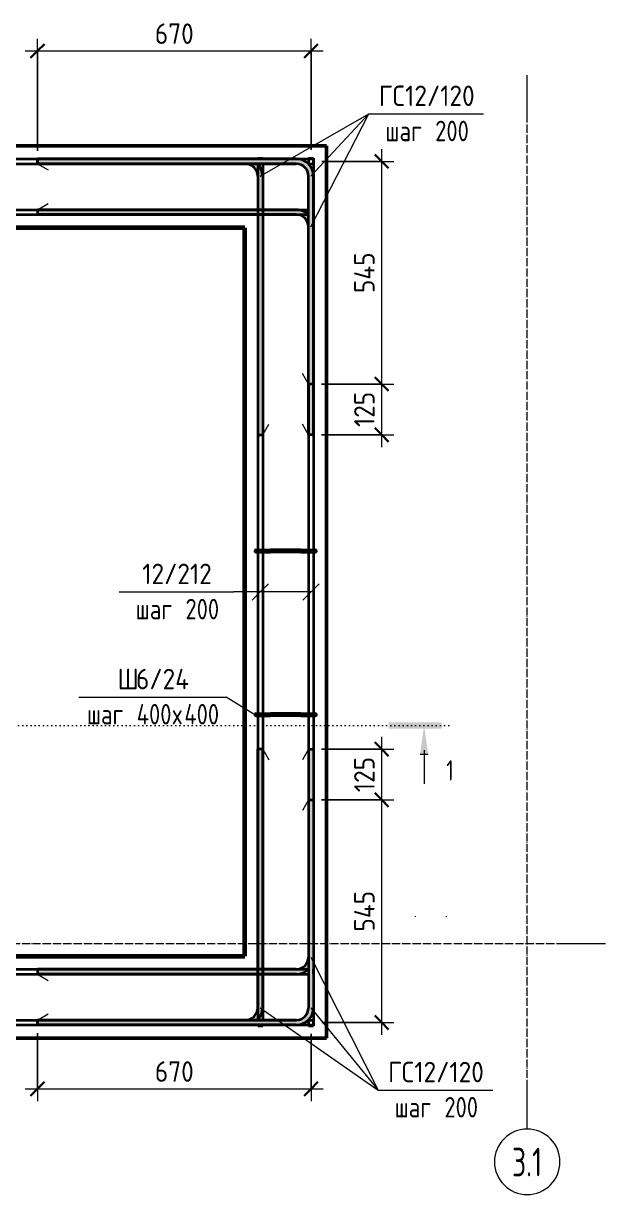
# Model space of a CAD drawing. Header units: millimetres. Extents: x -24758 to -3756, y -1583 to 75054.
# Drawn here: x -22516 to -21094, y 72193 to 75054 of the extents above; entities that cross this region are included whole.
import ezdxf

# ---------------------------------------------------------------- set-up
doc = ezdxf.new("R2010")
doc.units = ezdxf.units.MM
doc.linetypes.add('02 Штрихпунктирная _20 мм_', pattern=[25, 20, -2.5, 0, -2.5])
doc.linetypes.add('04 Пунктир 10мм', pattern=[10, 0, -10])
for name, color, linetype, lineweight in [('AA_Dim', 7, 'Continuous', 9), ('AA_Dim-20', 7, 'Continuous', 9), ('AA_Linii', 7, 'Continuous', 9), ('AA_Oformlenie', 7, 'Continuous', 9), ('AA_Razrez', 7, 'Continuous', 9), ('AA_Vinoska', 7, 'Continuous', 9), ('AF_Element', 7, 'Continuous', 60), ('AF_Element_Опалубка', 7, 'Continuous', 20), ('AF_Stena_Опалубка', 7, 'Continuous', 20), ('KR_Armatura_Tonkie', 7, 'Continuous', 20), ('Оси', 7, 'Continuous', 9)]:
    doc.layers.add(name, color=color, linetype=linetype, lineweight=lineweight)
doc.styles.add('ISOCPEUR', font='isocpeur.ttf', dxfattribs={"width": 0.7, "height": 50})
doc.styles.add('ISOCPEUR_1', font='isocpeur.ttf', dxfattribs={"width": 0.9, "height": 50})
doc.styles.add('ISOCPEUR_2', font='isocpeur.ttf', dxfattribs={"width": 0.8, "height": 50})
doc.styles.add('ISOCPEUR_3', font='isocpeur.ttf', dxfattribs={"width": 0.7, "height": 70})
doc.dimstyles.new('05_Округл_5мм__прозр_', dxfattribs={"dimscale": 304.8, "dimtxt": 49.799059, "dimasz": 0.111549, "dimexe": 0.098425, "dimexo": 0.065617, "dimgap": 0.006562, "dimtad": 1, "dimdec": 0, "dimrnd": 5, "dimdsep": 46, "dimtxsty": 'ISOCPEUR_1', "dimblk1": 'OBLIQUE', "dimblk2": 'OBLIQUE', "dimsah": 1, "dimcen": 0.09, "dimdle": 0.098425, "dimazin": 0, "dimtfac": 1, "dimtdec": 4, "dimtix": 1, "dimtmove": 0, "dimatfit": 3, "dimfxl": 1, "dimtvp": 1, "dimtolj": 1, "dimtzin": 0, "dimlwd": 18, "dimlwe": 18, "dimarcsym": 2})

# ---------------------------------------------------------------- blocks, each defined once
blk = doc.blocks.new('Лестница тип 2 ед2 - Лестница тип 2 ед1-3683842-Арм_КР_-0_100_1 этаж копия 2')
at = {"layer": 'AF_Element'}
for p, q in [((-23275.1, 74555), (-23575.1, 74555)), ((-23575.1, 74555), (-23575.1, 72775)), ((-23275.1, 72775), (-23275.1, 74555)), ((-21975.1, 74555), (-23075.1, 74555)), ((-23075.1, 74555), (-23075.1, 72775)), ((-21975.1, 72775), (-21975.1, 74555)), ((-23575.1, 72775), (-23275.1, 72775)), ((-23075.1, 72775), (-21975.1, 72775))]:
    blk.add_line(p, q, dxfattribs=at)
blk = doc.blocks.new('079_Засечки _ЭлУзла_ - d12 А240-3855211-Арм_КР_-0_100_1 этаж копия 2')
at = {"layer": 'AA_Oformlenie'}
for p, q in [((0, 0), (15, 26)), ((112, 0), (97, 26))]:
    blk.add_line(p, q, dxfattribs=at)
blk = doc.blocks.new('Разрез - Номер узла_ сзади-394133-Арм_КР_-0_100_1 этаж копия 2')
at = {"layer": 'AA_Razrez'}
for points in [[(7.33, 0.4), (7.33, -0.39), (0.87, -0.39), (0.87, 0.4)], [(3.5, -3.53), (2.5, -3.53), (3, 0)]]:
    blk.add_hatch(color=256, dxfattribs=at).paths.add_polyline_path(points)
for p, q in [((2.5, -3.53), (3.5, -3.53)), ((3, -3), (3, -7.1))]:
    blk.add_line(p, q, dxfattribs=at)
blk = doc.blocks.new('042_М_Арматуры - Диам длина поз _ Комментарий-2260297-Арм_КР_-0_100_1 этаж копия 2')
at = {"layer": 'AA_Vinoska'}
blk.add_line((-9, 0), (9, 0), dxfattribs=at)
blk = doc.blocks.new('042_М_Арматуры - Диам длина поз _ Шаг-2260295-Арм_КР_-0_100_1 этаж копия 2')
at = {"layer": 'AA_Vinoska'}
blk.add_line((-7, 0), (7, 0), dxfattribs=at)
blk = doc.blocks.new('Ось сетки - d_4мм-2765513-Арм_КР_-0_100_1 этаж копия 2')
at = {"layer": 'Оси'}
for start, end in [(360, 180), (360, 180), (180, 360), (180, 360)]:
    blk.add_arc((0, 0), 4, start, end, dxfattribs=at)
blk = doc.blocks.new('DIMBLOCK9-Арм_КР_-0_100_1 этаж копия 2')
at = {"layer": 'AA_Dim-20', "lineweight": 18, "transparency": 16777216}
for p, q in [((-22481.2, 72587), (-22481.2, 72420.8)), ((-22481.2, 72450.8), (-22481.2, 72587)), ((-21813.1, 72585), (-21813.1, 72420.8)), ((-21813.1, 72450.8), (-21813.1, 72585)), ((-22511.2, 72450.8), (-21783.1, 72450.8))]:
    blk.add_line(p, q, dxfattribs=at)
at = {"layer": 'AA_Dim-20', "lineweight": 30, "transparency": 16777216}
for p, q in [((-22481.2, 72450.8), (-22464.2, 72467.8)), ((-21813.1, 72450.8), (-21796.1, 72467.8)), ((-22481.2, 72450.8), (-22498.2, 72433.8)), ((-21813.1, 72450.8), (-21830.1, 72433.8))]:
    blk.add_line(p, q, dxfattribs=at)
at = {"layer": 'AA_Dim-20', "color": 0, "lineweight": 18, "transparency": 16777216, "insert": (-22194.5, 72518.1), "char_height": 50, "width": 113.772, "attachment_point": 1, "line_spacing_factor": 1.149209, "style": 'ISOCPEUR_1'}
blk.add_mtext('670', dxfattribs=at)
blk = doc.blocks.new('_Oblique')
at = {"color": 0, "linetype": 'ByBlock', "lineweight": -2}
blk.add_line((-0.5, -0.5), (0.5, 0.5), dxfattribs=at)
blk = doc.blocks.new('DIMBLOCK10-Арм_КР_-0_100_1 этаж копия 2')
at = {"layer": 'AA_Dim-20', "lineweight": 18, "transparency": 16777216}
for p, q in [((-22481.2, 74743), (-22481.2, 75016.7)), ((-21813.1, 74745), (-21813.1, 75016.7)), ((-22511.2, 74986.7), (-21783.1, 74986.7)), ((-22481.2, 74986.7), (-22481.2, 74743)), ((-21813.1, 74986.7), (-21813.1, 74745))]:
    blk.add_line(p, q, dxfattribs=at)
at = {"layer": 'AA_Dim-20', "lineweight": 30, "transparency": 16777216}
for p, q in [((-22481.2, 74986.7), (-22464.2, 75003.7)), ((-21813.1, 74986.7), (-21796.1, 75003.7)), ((-22481.2, 74986.7), (-22498.2, 74969.7)), ((-21813.1, 74986.7), (-21830.1, 74969.7))]:
    blk.add_line(p, q, dxfattribs=at)
at = {"layer": 'AA_Dim-20', "color": 0, "lineweight": 18, "transparency": 16777216, "insert": (-22194.5, 75054), "char_height": 50, "width": 113.772, "attachment_point": 1, "line_spacing_factor": 1.149209, "style": 'ISOCPEUR_1'}
blk.add_mtext('670', dxfattribs=at)
blk = doc.blocks.new('DIMBLOCK11-Арм_КР_-0_100_1 этаж копия 2')
at = {"layer": 'AA_Dim-20', "lineweight": 18, "transparency": 16777216}
for p, q in [((-21787.2, 74173), (-21610.5, 74173)), ((-21640.5, 74173), (-21787.2, 74173)), ((-21640.5, 74019), (-21640.5, 74173)), ((-21787.2, 74049), (-21610.5, 74049)), ((-21640.5, 74049), (-21787.2, 74049))]:
    blk.add_line(p, q, dxfattribs=at)
at = {"layer": 'AA_Dim-20', "lineweight": 30, "transparency": 16777216}
for p, q in [((-21640.5, 74173), (-21657.5, 74190)), ((-21640.5, 74173), (-21623.5, 74156)), ((-21640.5, 74049), (-21657.5, 74066)), ((-21640.5, 74049), (-21623.5, 74032))]:
    blk.add_line(p, q, dxfattribs=at)
at = {"layer": 'AA_Dim-20', "color": 0, "lineweight": 18, "transparency": 16777216, "insert": (-21707.8, 74067.9), "char_height": 50, "width": 103.429, "attachment_point": 1, "rotation": 90, "line_spacing_factor": 1.149209, "style": 'ISOCPEUR_1'}
blk.add_mtext('125', dxfattribs=at)
blk = doc.blocks.new('DIMBLOCK12-Арм_КР_-0_100_1 этаж копия 2')
at = {"layer": 'AA_Dim-20', "lineweight": 18, "transparency": 16777216}
for p, q in [((-21640.5, 74173), (-21640.5, 74747)), ((-21787.1, 74717), (-21610.5, 74717)), ((-21640.5, 74717), (-21787.1, 74717)), ((-21787.2, 74173), (-21610.5, 74173)), ((-21640.5, 74173), (-21787.2, 74173))]:
    blk.add_line(p, q, dxfattribs=at)
at = {"layer": 'AA_Dim-20', "lineweight": 30, "transparency": 16777216}
for p, q in [((-21640.5, 74717), (-21657.5, 74734)), ((-21640.5, 74717), (-21623.5, 74700)), ((-21640.5, 74173), (-21657.5, 74190)), ((-21640.5, 74173), (-21623.5, 74156))]:
    blk.add_line(p, q, dxfattribs=at)
at = {"layer": 'AA_Dim-20', "color": 0, "lineweight": 18, "transparency": 16777216, "insert": (-21707.8, 74395.2), "char_height": 50, "width": 119.518, "attachment_point": 1, "rotation": 90, "line_spacing_factor": 1.149209, "style": 'ISOCPEUR_1'}
blk.add_mtext('545', dxfattribs=at)
blk = doc.blocks.new('DIMBLOCK13-Арм_КР_-0_100_1 этаж копия 2')
at = {"layer": 'AA_Dim-20', "lineweight": 30, "transparency": 16777216}
for p, q in [((-21640.5, 73157), (-21657.5, 73174)), ((-21640.5, 73157), (-21623.5, 73140)), ((-21640.5, 72613), (-21657.5, 72630)), ((-21640.5, 72613), (-21623.5, 72596))]:
    blk.add_line(p, q, dxfattribs=at)
at = {"layer": 'AA_Dim-20', "lineweight": 18, "transparency": 16777216}
for p, q in [((-21787.2, 73157), (-21610.5, 73157)), ((-21640.5, 73157), (-21787.2, 73157)), ((-21640.5, 72583), (-21640.5, 73157)), ((-21787.1, 72613), (-21610.5, 72613)), ((-21640.5, 72613), (-21787.1, 72613))]:
    blk.add_line(p, q, dxfattribs=at)
at = {"layer": 'AA_Dim-20', "color": 0, "lineweight": 18, "transparency": 16777216, "insert": (-21707.8, 72835.2), "char_height": 50, "width": 119.518, "attachment_point": 1, "rotation": 90, "line_spacing_factor": 1.149209, "style": 'ISOCPEUR_1'}
blk.add_mtext('545', dxfattribs=at)
blk = doc.blocks.new('DIMBLOCK14-Арм_КР_-0_100_1 этаж копия 2')
at = {"layer": 'AA_Dim-20', "lineweight": 30, "transparency": 16777216}
for p, q in [((-21640.5, 73281), (-21657.5, 73298)), ((-21640.5, 73281), (-21623.5, 73264)), ((-21640.5, 73157), (-21657.5, 73174)), ((-21640.5, 73157), (-21623.5, 73140))]:
    blk.add_line(p, q, dxfattribs=at)
at = {"layer": 'AA_Dim-20', "lineweight": 18, "transparency": 16777216}
for p, q in [((-21640.5, 73157), (-21640.5, 73311)), ((-21787.2, 73281), (-21610.5, 73281)), ((-21640.5, 73281), (-21787.2, 73281)), ((-21787.2, 73157), (-21610.5, 73157)), ((-21640.5, 73157), (-21787.2, 73157))]:
    blk.add_line(p, q, dxfattribs=at)
at = {"layer": 'AA_Dim-20', "color": 0, "lineweight": 18, "transparency": 16777216, "insert": (-21707.8, 73175.9), "char_height": 50, "width": 103.429, "attachment_point": 1, "rotation": 90, "line_spacing_factor": 1.149209, "style": 'ISOCPEUR_1'}
blk.add_mtext('125', dxfattribs=at)
blk = doc.blocks.new('042_М_Арматуры - Диам длина поз _ Шаг _засечки_-3174167-Арм_КР_-0_100_1 этаж копия 2')
at = {"layer": 'AA_Vinoska'}
blk.add_line((-7, 0), (7, 0), dxfattribs=at)

msp = doc.modelspace()

# ---------------------------------------------------------------- hatches: boundary and pattern name
at = {"layer": 'KR_Armatura_Tonkie'}
for points in [[(-21849.2179, 74711), (-21849.2179, 74723), (-22481.2179, 74723), (-22481.2179, 74711)], [(-21807.2179, 74681), (-21808.649, 74691.8704), (-21812.8448, 74702), (-21819.5194, 74710.6985), (-21828.2179, 74717.3731), (-21838.3475, 74721.5689), (-21849.2179, 74723), (-21849.2179, 74711), (-21841.4533, 74709.9778), (-21834.2179, 74706.9808), (-21828.0047, 74702.2132), (-21823.2371, 74696), (-21820.2401, 74688.7646), (-21819.2179, 74681)], [(-21931.2179, 74681), (-21932.649, 74691.8704), (-21936.8448, 74702), (-21943.9123, 74711), (-21973.2179, 74711), (-21965.4533, 74709.9778), (-21958.2179, 74706.9808), (-21952.0047, 74702.2132), (-21947.2371, 74696), (-21944.2401, 74688.7646), (-21943.2179, 74681)], [(-21931.2179, 74049), (-21931.2179, 74681), (-21943.2179, 74681), (-21943.2179, 74049)], [(-21807.2179, 74173), (-21807.2179, 74681), (-21819.2179, 74681), (-21819.2179, 74173)], [(-21849.2179, 74587), (-21849.2179, 74599), (-22481.2179, 74599), (-22481.2179, 74587)], [(-21819.2179, 74557), (-21819.2179, 74586.3055), (-21819.5194, 74586.6985), (-21828.2179, 74593.3731), (-21838.3475, 74597.5689), (-21849.2179, 74599), (-21849.2179, 74587), (-21841.4533, 74585.9778), (-21834.2179, 74582.9808), (-21828.0047, 74578.2132), (-21823.2371, 74572), (-21820.2401, 74564.7646)], [(-21807.2179, 74049), (-21807.2179, 74173), (-21819.2179, 74173), (-21819.2179, 74049)], [(-21947.8381, 73762.1022), (-21947.0616, 73768), (-21948.5616, 73767.5981), (-21949.6597, 73766.5), (-21950.0616, 73765), (-21949.6597, 73763.5), (-21948.5616, 73762.4019)], [(-21947.8381, 73762.1022), (-21947.0616, 73768), (-21948.5616, 73767.5981), (-21949.6597, 73766.5), (-21950.0616, 73765), (-21949.6597, 73763.5), (-21948.5616, 73762.4019)], [(-21947.0616, 73762), (-21936.5616, 73762), (-21936.5616, 73768), (-21947.0616, 73768), (-21947.0616, 73762.1022)], [(-21936.5616, 73762), (-21912.0483, 73762), (-21912.0483, 73768), (-21936.5616, 73768)], [(-21838.0749, 73762), (-21838.0749, 73768), (-21912.0483, 73768), (-21912.0483, 73762)], [(-21813.5616, 73762), (-21813.5616, 73768), (-21838.0749, 73768), (-21838.0749, 73762)], [(-21803.0616, 73762), (-21803.0616, 73768), (-21813.5616, 73768), (-21813.5616, 73762), (-21806.137, 73762)], [(-21802.2852, 73762.1022), (-21801.5616, 73762.4019), (-21800.4635, 73763.5), (-21800.0616, 73765), (-21800.4635, 73766.5), (-21801.5616, 73767.5981), (-21803.0616, 73768)], [(-21802.2852, 73762.1022), (-21801.5616, 73762.4019), (-21800.4635, 73763.5), (-21800.0616, 73765), (-21800.4635, 73766.5), (-21801.5616, 73767.5981), (-21803.0616, 73768)], [(-21947.8381, 73362.1022), (-21947.0616, 73368), (-21948.5616, 73367.5981), (-21949.6597, 73366.5), (-21950.0616, 73365), (-21949.6597, 73363.5), (-21948.5616, 73362.4019)], [(-21947.8381, 73362.1022), (-21947.0616, 73368), (-21948.5616, 73367.5981), (-21949.6597, 73366.5), (-21950.0616, 73365), (-21949.6597, 73363.5), (-21948.5616, 73362.4019)], [(-21947.0616, 73362), (-21936.5616, 73362), (-21936.5616, 73368), (-21947.0616, 73368), (-21947.0616, 73362.1022)], [(-21936.5616, 73362), (-21912.0483, 73362), (-21912.0483, 73368), (-21936.5616, 73368)], [(-21838.0749, 73362), (-21838.0749, 73368), (-21912.0483, 73368), (-21912.0483, 73362)], [(-21813.5616, 73362), (-21813.5616, 73368), (-21838.0749, 73368), (-21838.0749, 73362)], [(-21806.137, 73362), (-21803.0616, 73362.1022), (-21803.0616, 73368), (-21813.5616, 73368), (-21813.5616, 73362)], [(-21802.2852, 73362.1022), (-21801.5616, 73362.4019), (-21800.4635, 73363.5), (-21800.0616, 73365), (-21800.4635, 73366.5), (-21801.5616, 73367.5981), (-21803.0616, 73368)], [(-21802.2852, 73362.1022), (-21801.5616, 73362.4019), (-21800.4635, 73363.5), (-21800.0616, 73365), (-21800.4635, 73366.5), (-21801.5616, 73367.5981), (-21803.0616, 73368)], [(-21931.2179, 72649), (-21931.2179, 73281), (-21943.2179, 73281), (-21943.2179, 72649)], [(-21819.2179, 73157), (-21807.2179, 73157), (-21807.2179, 73281), (-21819.2179, 73281)], [(-21807.2179, 72649), (-21807.2179, 73157), (-21819.2179, 73157), (-21819.2179, 72649)], [(-21849.2179, 72731), (-21838.3475, 72732.4311), (-21828.2179, 72736.6269), (-21819.2179, 72743.6945), (-21819.2179, 72773), (-21820.2401, 72765.2354), (-21823.2371, 72758), (-21828.0047, 72751.7868), (-21834.2179, 72747.0192), (-21841.4533, 72744.0222), (-21849.2179, 72743)], [(-22481.2179, 72731), (-21849.2179, 72731), (-21849.2179, 72743), (-22481.2179, 72743)], [(-21973.2179, 72619), (-21943.9123, 72619), (-21943.5194, 72619.3015), (-21936.8448, 72628), (-21932.649, 72638.1296), (-21931.2179, 72649), (-21943.2179, 72649), (-21944.2401, 72641.2354), (-21947.2371, 72634), (-21952.0047, 72627.7868), (-21958.2179, 72623.0192), (-21965.4533, 72620.0222)], [(-21849.2179, 72607), (-21838.3475, 72608.4311), (-21828.2179, 72612.6269), (-21819.5194, 72619.3015), (-21812.8448, 72628), (-21808.649, 72638.1296), (-21807.2179, 72649), (-21819.2179, 72649), (-21820.2401, 72641.2354), (-21823.2371, 72634), (-21828.0047, 72627.7868), (-21834.2179, 72623.0192), (-21841.4533, 72620.0222), (-21849.2179, 72619)], [(-22476.9413, 72607), (-21849.2179, 72607), (-21849.2179, 72619), (-22481.2179, 72619), (-22481.2179, 72607)]]:
    msp.add_hatch(color=256, dxfattribs=at).paths.add_polyline_path(points)

# ---------------------------------------------------------------- linework, layer by layer
at = {"layer": 'AA_Linii', "lineweight": 20}
for p, q in [((-21819.2179, 74173), (-21834.2179, 74198.9808)), ((-21819.2179, 73157), (-21834.2179, 73131.0192))]:
    msp.add_line(p, q, dxfattribs=at)
at = {"layer": 'AA_Linii'}
for p, q in [((-21558.0616, 72871), (-21558.0616, 72873)), ((-21482.0616, 72871), (-21482.0616, 72873))]:
    msp.add_line(p, q, dxfattribs=at)
at = {"layer": 'AA_Razrez', "linetype": '04 Пунктир 10мм'}
msp.add_line((-21476.8676, 73338.4996), (-24589.7449, 73338.4996), dxfattribs=at)
at = {"layer": 'AA_Vinoska'}
for p, q in [((-21937.2179, 74681), (-21671.5724, 74833.1647)), ((-21813.2179, 74557), (-21671.5724, 74833.1647)), ((-21813.2179, 74681), (-21671.5724, 74833.1647)), ((-21937.0616, 73665.0002), (-21917.0616, 73685.0002)), ((-21813.0616, 73665.0002), (-21793.0616, 73685.0002)), ((-21813.0616, 73665.0002), (-22001.5618, 73665.0002)), ((-21937.0616, 73665.0002), (-22001.5618, 73665.0002)), ((-21937.0616, 73665.0002), (-21957.0616, 73645.0002)), ((-21813.0616, 73665.0002), (-21833.0616, 73645.0002)), ((-21950.0616, 73365), (-22020.4042, 73408.0971)), ((-21813.2179, 72773), (-21649.1182, 72447.872)), ((-21937.2179, 72649), (-21649.1182, 72447.872)), ((-21813.2179, 72649), (-21649.1182, 72447.872))]:
    msp.add_line(p, q, dxfattribs=at)
at = {"layer": 'AF_Stena_Опалубка', "color": 5, "lineweight": 50}
for p, q in [((-21975.0616, 74755), (-23875.0616, 74755)), ((-21775.0616, 74755), (-21975.0616, 74755)), ((-21775.0616, 72575), (-21775.0616, 74755)), ((-23075.0616, 74555), (-21975.0616, 74555)), ((-21975.0616, 74555), (-21975.0616, 72775)), ((-21975.0616, 72775), (-23075.0616, 72775)), ((-23875.0616, 72575), (-21975.0616, 72575)), ((-21975.0616, 72575), (-21775.0616, 72575))]:
    msp.add_line(p, q, dxfattribs=at)
at = {"layer": 'KR_Armatura_Tonkie', "lineweight": 35}
for p, q in [((-23843.0616, 74723), (-21807.0616, 74723)), ((-22481.2179, 74723), (-21973.2179, 74723)), ((-22481.2179, 74711), (-22481.2179, 74723)), ((-21849.2179, 74723), (-22481.2179, 74723)), ((-22481.2179, 74723), (-22481.2179, 74711)), ((-21943.0616, 74725.0004), (-21943.0616, 74723)), ((-21943.0616, 74725.0004), (-21931.0616, 74725.0004)), ((-21931.0616, 74725.0004), (-21931.0616, 74723)), ((-21819.0616, 74725.0004), (-21819.0616, 74710.1019)), ((-21819.0616, 74725.0004), (-21807.0616, 74725.0004)), ((-21807.0616, 74725.0004), (-21807.0616, 72605)), ((-21807.0616, 74711), (-21807.0616, 74723)), ((-23801.0616, 74711), (-21849.2179, 74711)), ((-22481.2179, 74711), (-21973.2179, 74711)), ((-21849.2179, 74711), (-22481.2179, 74711)), ((-21943.0616, 74711), (-21943.0616, 72619)), ((-21931.0616, 74711), (-21931.0616, 72619)), ((-21819.9123, 74711), (-21807.0616, 74711)), ((-21943.2179, 74681), (-21943.2179, 74049)), ((-21931.2179, 74681), (-21931.2179, 74049)), ((-21819.2179, 74173), (-21819.2179, 74681)), ((-21807.2179, 74173), (-21807.2179, 74681)), ((-23831.0616, 74599), (-21819.2179, 74599)), ((-21849.2179, 74599), (-22481.2179, 74599)), ((-22481.2179, 74599), (-22481.2179, 74587)), ((-21807.0616, 74587), (-21807.0616, 74599)), ((-23831.0616, 74587), (-21819.2179, 74587)), ((-21849.2179, 74587), (-22481.2179, 74587)), ((-21819.2179, 74049), (-21819.2179, 74557)), ((-21807.2179, 74049), (-21807.2179, 74557)), ((-21807.2179, 74173), (-21819.2179, 74173)), ((-21819.0616, 74173), (-21819.0616, 73157)), ((-21943.2179, 74049), (-21931.2179, 74049)), ((-21807.2179, 74049), (-21819.2179, 74049)), ((-21947.0616, 73768), (-21936.5616, 73768)), ((-21947.0616, 73762), (-21936.5616, 73762)), ((-21936.5616, 73768), (-21912.0483, 73768)), ((-21936.5616, 73762), (-21912.0483, 73762)), ((-21912.0483, 73762), (-21912.0483, 73768)), ((-21838.1245, 73768), (-21911.9987, 73768)), ((-21838.1245, 73762), (-21911.9987, 73762)), ((-21838.0749, 73768), (-21813.5616, 73768)), ((-21838.0749, 73762), (-21838.0749, 73768)), ((-21838.0749, 73762), (-21813.5616, 73762)), ((-21813.5616, 73768), (-21803.0616, 73768)), ((-21813.5616, 73762), (-21803.0616, 73762)), ((-21947.0616, 73368), (-21936.5616, 73368)), ((-21947.0616, 73362), (-21936.5616, 73362)), ((-21936.5616, 73368), (-21912.0483, 73368)), ((-21936.5616, 73362), (-21912.0483, 73362)), ((-21912.0483, 73362), (-21912.0483, 73368)), ((-21838.1245, 73368), (-21911.9987, 73368)), ((-21838.1245, 73362), (-21911.9987, 73362)), ((-21838.0749, 73368), (-21813.5616, 73368)), ((-21838.0749, 73362), (-21838.0749, 73368)), ((-21838.0749, 73362), (-21813.5616, 73362)), ((-21813.5616, 73368), (-21803.0616, 73368)), ((-21813.5616, 73362), (-21803.0616, 73362)), ((-21931.2179, 73281), (-21943.2179, 73281)), ((-21943.2179, 72649), (-21943.2179, 73281)), ((-21931.2179, 72649), (-21931.2179, 73281)), ((-21819.2179, 73281), (-21819.2179, 72773)), ((-21819.2179, 73281), (-21807.2179, 73281)), ((-21807.2179, 73281), (-21807.2179, 72773)), ((-21819.2179, 73157), (-21819.2179, 72649)), ((-21819.2179, 73157), (-21807.2179, 73157)), ((-21807.2179, 73157), (-21807.2179, 72649)), ((-23831.0616, 72743), (-21819.2179, 72743)), ((-21849.2179, 72743), (-22481.2179, 72743)), ((-22481.2179, 72743), (-22481.2179, 72731)), ((-21807.0616, 72731), (-21807.0616, 72743)), ((-23831.0616, 72731), (-21819.2179, 72731)), ((-21849.2179, 72731), (-22481.2179, 72731)), ((-23843.0616, 72607), (-21807.0616, 72607)), ((-23801.0616, 72619), (-21849.2179, 72619)), ((-22481.2179, 72619), (-21973.2179, 72619)), ((-22481.2179, 72607), (-22481.2179, 72619)), ((-21849.2179, 72619), (-22481.2179, 72619)), ((-22481.2179, 72619), (-22481.2179, 72607)), ((-22481.2179, 72607), (-21973.2179, 72607)), ((-21849.2179, 72607), (-22481.2179, 72607)), ((-21943.0616, 72607), (-21943.0616, 72605)), ((-21943.0616, 72605), (-21931.0616, 72605)), ((-21931.0616, 72607), (-21931.0616, 72605)), ((-21819.9123, 72619), (-21807.0616, 72619)), ((-21819.0616, 72619.8981), (-21819.0616, 72605)), ((-21819.0616, 72605), (-21807.0616, 72605)), ((-21807.0616, 72607), (-21807.0616, 72619))]:
    msp.add_line(p, q, dxfattribs=at)
for centre, radius, start, end in [((-21849.2179, 74681), 42, 0, 90), ((-21973.2179, 74681), 30, 360, 90), ((-21973.2179, 74681), 42, 0, 45.6776046), ((-21849.2179, 74681), 30, 0, 90), ((-21849.2179, 74557), 42, 44.3223954, 90), ((-21849.2179, 74557), 30, 0, 90), ((-21947.0616, 73765), 3, 90, 270), ((-21947.0616, 73765), 3, 90, 270), ((-21803.0616, 73765), 3, 270, 90), ((-21803.0616, 73765), 3, 270, 90), ((-21947.0616, 73365), 3, 90, 270), ((-21947.0616, 73365), 3, 90, 270), ((-21803.0616, 73365), 3, 270, 90), ((-21803.0616, 73365), 3, 270, 90), ((-21849.2179, 72773), 30, 270, 0), ((-21849.2179, 72773), 42, 270, 315.6776046), ((-21973.2179, 72649), 30, 270, 0), ((-21973.2179, 72649), 42, 314.3223954, 0), ((-21849.2179, 72649), 30, 270, 0), ((-21849.2179, 72649), 42, 270, 0)]:
    msp.add_arc(centre, radius, start, end, dxfattribs=at)
at = {"layer": 'Оси'}
for p, q in [((-21285.0616, 74827.5742), (-21285.0616, 74927.5742)), ((-21093.6532, 72805), (-21193.6532, 72805)), ((-21285.0616, 72352.5701), (-21285.0616, 72452.5701))]:
    msp.add_line(p, q, dxfattribs=at)
at = {"layer": 'Оси', "linetype": '02 Штрихпунктирная _20 мм_'}
for p, q in [((-21285.0616, 72452.5701), (-21285.0616, 74827.5742)), ((-21193.6532, 72805), (-24347.5382, 72805))]:
    msp.add_line(p, q, dxfattribs=at)

# ---------------------------------------------------------------- block references
at = {"layer": 'AA_Oformlenie'}
for p, rotation in [((-22481.2179, 74711), 270), ((-21819.2179, 73281), 180), ((-22481.2179, 72731), 270)]:
    msp.add_blockref('079_Засечки _ЭлУзла_ - d12 А240-3855211-Арм_КР_-0_100_1 этаж копия 2', p, dxfattribs=dict(at, rotation=rotation))
msp.add_blockref('079_Засечки _ЭлУзла_ - d12 А240-3855211-Арм_КР_-0_100_1 этаж копия 2', (-21931.2179, 74049), dxfattribs=at)
at = {"layer": 'AA_Razrez', "extrusion": (0, 0, -1), "xscale": 19.99999999999999, "yscale": 19.99999999999999, "zscale": 19.99999999999999}
msp.add_blockref('Разрез - Номер узла_ сзади-394133-Арм_КР_-0_100_1 этаж копия 2', (21476.8676, 73338.4996), dxfattribs=at)
at = {"layer": 'AA_Vinoska', "xscale": 19.99999999999999, "yscale": 19.99999999999999, "zscale": 19.99999999999999}
for name, p in [('042_М_Арматуры - Диам длина поз _ Шаг-2260295-Арм_КР_-0_100_1 этаж копия 2', (-21531.5724, 74833.1647)), ('042_М_Арматуры - Диам длина поз _ Шаг _засечки_-3174167-Арм_КР_-0_100_1 этаж копия 2', (-22141.5618, 73665.0002)), ('042_М_Арматуры - Диам длина поз _ Комментарий-2260297-Арм_КР_-0_100_1 этаж копия 2', (-22200.4042, 73408.0971)), ('042_М_Арматуры - Диам длина поз _ Шаг-2260295-Арм_КР_-0_100_1 этаж копия 2', (-21509.1182, 72447.872))]:
    msp.add_blockref(name, p, dxfattribs=at)
at = {"layer": 'AF_Element_Опалубка'}
msp.add_blockref('Лестница тип 2 ед2 - Лестница тип 2 ед1-3683842-Арм_КР_-0_100_1 этаж копия 2', (0, 0), dxfattribs=at)
at = {"layer": 'Оси', "xscale": 19.99999999999999, "yscale": 19.99999999999999, "zscale": 19.99999999999999}
msp.add_blockref('Ось сетки - d_4мм-2765513-Арм_КР_-0_100_1 этаж копия 2', (-21285.0616, 72272.5701), dxfattribs=at)

# ---------------------------------------------------------------- texts
at = {"layer": 'AA_Razrez', "insert": (-21482.4791, 73253.9379), "char_height": 50, "width": 21.324887, "attachment_point": 1, "style": 'ISOCPEUR'}
msp.add_mtext('\\fISOCPEUR|b0|i0|c204|p34|;\\W.7;1', dxfattribs=at)
at = {"layer": 'AA_Vinoska', "char_height": 50, "attachment_point": 1}
for s, insert, width, style in [('ГС', (-21647.4796, 74902.2468), 77.924025, 'ISOCPEUR_1'), ('12/120', (-21583.1859, 74902.2468), 210.683475, 'ISOCPEUR_1'), ('шаг', (-21631.5396, 74816.2657), 116.7257, 'ISOCPEUR_2'), (' 200', (-21535.2313, 74816.2657), 133.4008, 'ISOCPEUR_2'), ('12/212', (-22225.249, 73734.0823), 210.683475, 'ISOCPEUR_1'), ('шаг', (-22241.529, 73648.1012), 116.7257, 'ISOCPEUR_2'), (' 200', (-22145.2206, 73648.1012), 133.4008, 'ISOCPEUR_2'), ('\\fISOCPEUR|b0|i0|c204|p34|;\\W.9;Ш', (-22285.8914, 73477.1792), 54.835425, 'ISOCPEUR_1'), ('6/24', (-22240.6477, 73477.1792), 160.177163, 'ISOCPEUR_1'), ('шаг', (-22360.6914, 73391.1982), 116.7257, 'ISOCPEUR_2'), (' 400', (-22264.3831, 73391.1982), 137.2489, 'ISOCPEUR_2'), ('\\fISOCPEUR|b0|i0|c204|p34|;\\W.8;х', (-22151.1414, 73391.1982), 34.6329, 'ISOCPEUR_2'), ('400', (-22122.5664, 73391.1982), 107.7468, 'ISOCPEUR_2'), ('ГС', (-21625.0254, 72516.9541), 77.924025, 'ISOCPEUR_1'), ('12/120', (-21560.7317, 72516.9541), 210.683475, 'ISOCPEUR_1'), (' 200', (-21512.7771, 72430.973), 133.4008, 'ISOCPEUR_2'), ('шаг', (-21609.0854, 72430.973), 116.7257, 'ISOCPEUR_2')]:
    msp.add_mtext(s, dxfattribs=dict(at, insert=insert, width=width, style=style))
at = {"layer": 'Оси', "insert": (-21322.1177, 72307.0393), "char_height": 70, "width": 89.789, "attachment_point": 1, "style": 'ISOCPEUR_3'}
msp.add_mtext('3.1', dxfattribs=at)

# ---------------------------------------------------------------- dimensions: what is measured, and where the dimension line sits
at = {"layer": 'AA_Dim', "lineweight": 18}
for base, p1, p2, override, picture, middle in [((-21813.0616, 74986.7261), (-22481.2179, 74723), (-21813.0616, 74725.0004), {"dimpost": '<>', "dimfxl": 668.159245}, 'DIMBLOCK10-Арм_КР_-0_100_1 этаж копия 2', (-22147.1397, 75013.7261)), ((-21813.0616, 72450.8039), (-22481.2179, 72607), (-21813.0616, 72605), {"dimpost": '<>', "dimfxl": 668.159243}, 'DIMBLOCK9-Арм_КР_-0_100_1 этаж копия 2', (-22147.1397, 72477.8039))]:
    dim = msp.add_linear_dim(base=base, p1=p1, p2=p2, dimstyle='05_Округл_5мм__прозр_', override=override, dxfattribs=at)
    dim.commit()
    dim.dimension.update_dxf_attribs({"geometry": picture, "text_midpoint": middle})
for base, p1, p2, override, picture, middle in [((-21640.4652, 74717), (-21807.2179, 74173), (-21807.0616, 74717), {"dimpost": '<>', "dimfxl": 544.000022}, 'DIMBLOCK12-Арм_КР_-0_100_1 этаж копия 2', (-21667.4652, 74445)), ((-21640.4652, 74173), (-21807.2179, 74049), (-21807.2179, 74173), {"dimpost": '<>', "dimfxl": 124}, 'DIMBLOCK11-Арм_КР_-0_100_1 этаж копия 2', (-21667.4652, 74111)), ((-21640.4652, 73281), (-21807.2179, 73157), (-21807.2179, 73281), {"dimpost": '<>', "dimfxl": 124}, 'DIMBLOCK14-Арм_КР_-0_100_1 этаж копия 2', (-21667.4652, 73219)), ((-21640.4652, 73157), (-21807.0616, 72613), (-21807.2179, 73157), {"dimpost": '<>', "dimfxl": 544.000022}, 'DIMBLOCK13-Арм_КР_-0_100_1 этаж копия 2', (-21667.4652, 72885))]:
    dim = msp.add_linear_dim(base=base, p1=p1, p2=p2, angle=90, dimstyle='05_Округл_5мм__прозр_', override=override, dxfattribs=at)
    dim.commit()
    dim.dimension.update_dxf_attribs({"geometry": picture, "text_midpoint": middle})

doc.saveas('drawing.dxf')
